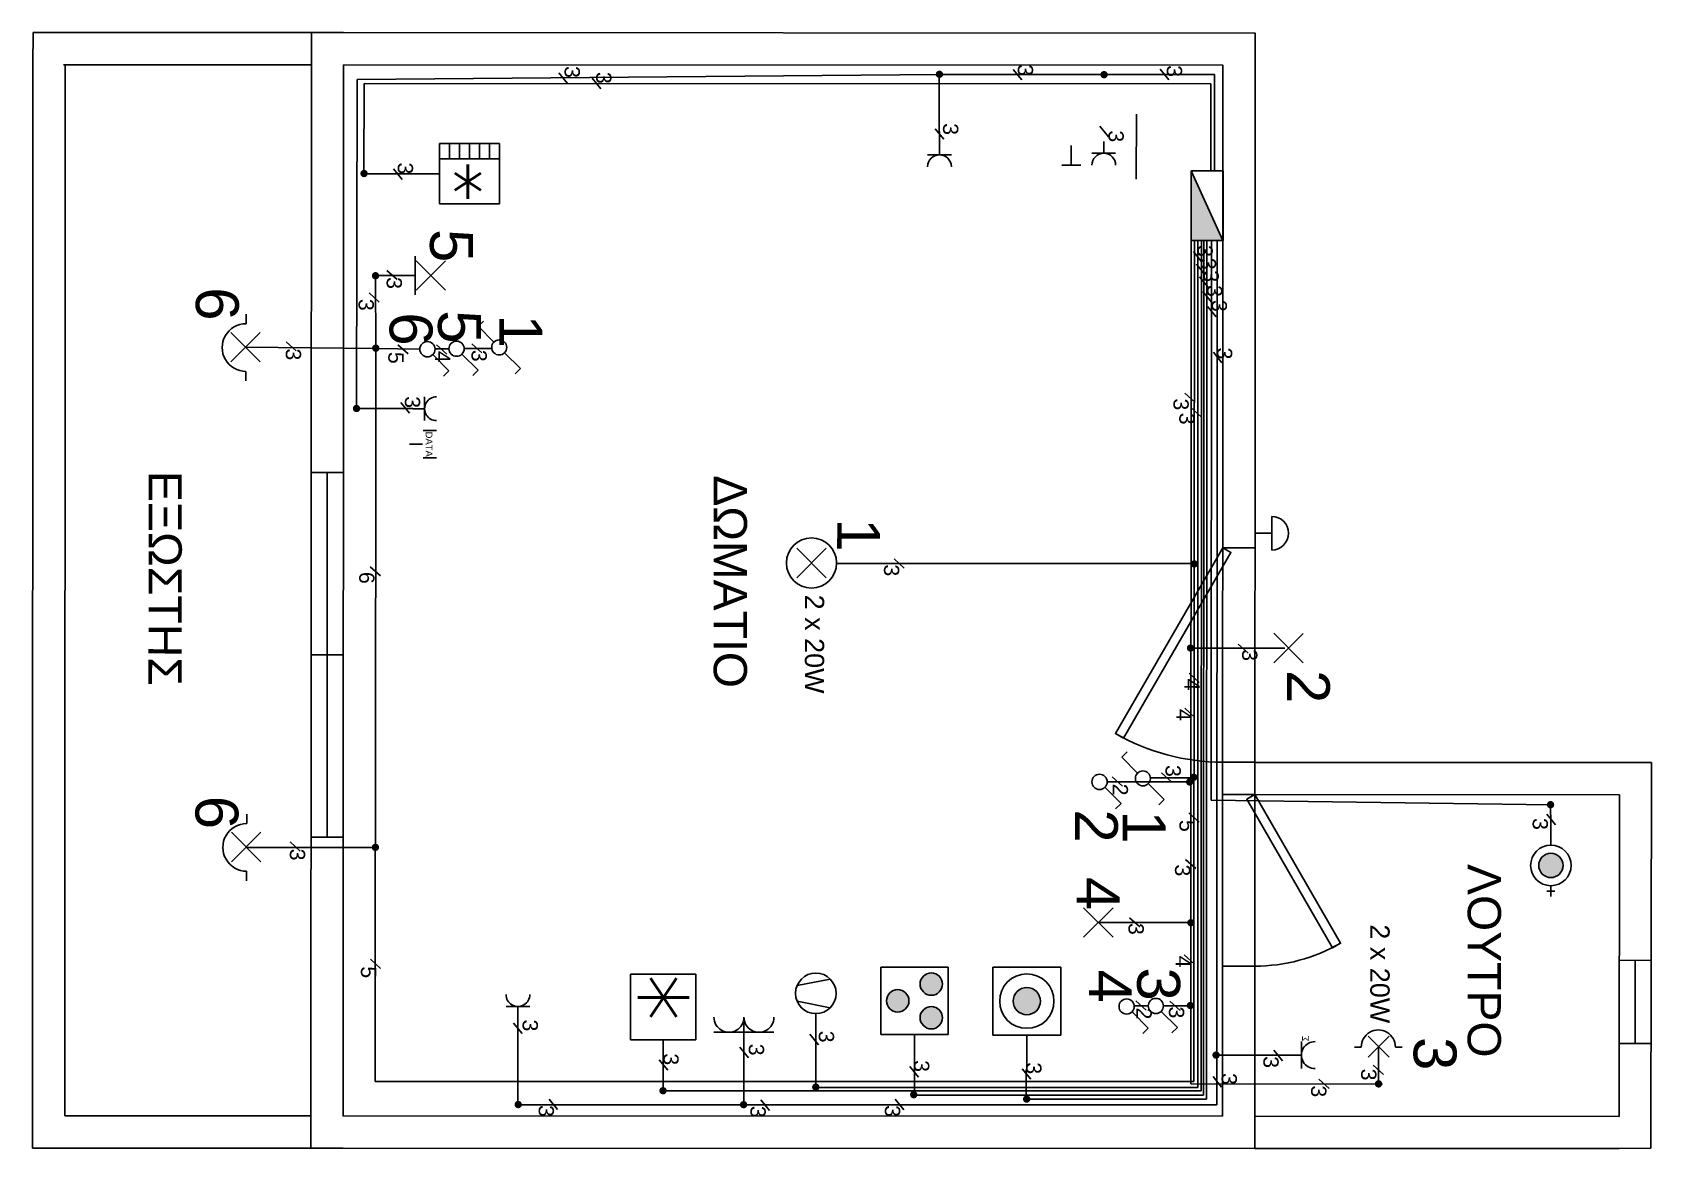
# Model space of a CAD drawing. Header units: metres. Extents: x 6.5 to 14.05, y 21.41 to 26.61.
import ezdxf

# ---------------------------------------------------------------- set-up
doc = ezdxf.new("R2010")
doc.units = ezdxf.units.M
doc.header["$MEASUREMENT"] = 0
doc.layers.add('συμβολα', color=7, linetype='Continuous')
doc.styles.get("Standard").update_dxf_attribs({"font": 'arial.ttf'})
doc.styles.add('TXT', font='romans.shx')

# ---------------------------------------------------------------- blocks, each defined once
blk = doc.blocks.new('*U2')
for p, q in [((0, 0), (0, -150)), ((800, 0), (800, -150))]:
    blk.add_line(p, q)
blk.add_lwpolyline([(0, 0), (692.8, 400), (714.7, 362.1), (21.9, -37.9)], close=True)
blk.add_arc((0, 0), 800, 0, 30)
blk = doc.blocks.new('*U3')
for p, q in [((0, 0), (0, 150)), ((1000, 0), (1000, 150))]:
    blk.add_line(p, q)
blk.add_lwpolyline([(0, 0), (866, -500), (887.9, -462.1), (21.9, 37.9)], close=True)
blk.add_arc((0, 0), 1000, 330, 0)

msp = doc.modelspace()

# ---------------------------------------------------------------- hatches: boundary and pattern name
at = {"layer": 'συμβολα'}
h = msp.add_hatch(color=256, dxfattribs=at)
h.set_gradient(color1=(255, 255, 255))
h.paths.add_polyline_path([(11.9011, 25.6445), (12.0501, 25.6444), (11.9013, 25.969)])
for points in [[(13.6356, 22.7307, 1), (13.5222, 22.7307, 1)], [(11.0723, 22.098, 1), (11.1989, 22.098, 1)]]:
    msp.add_hatch(color=256, dxfattribs=at).paths.add_polyline_path(points)
h = msp.add_hatch(color=256, dxfattribs=at)
h.paths.add_polyline_path([(10.5858, 22.0993, 1), (10.4812, 22.0993, 1)])
h.paths.add_polyline_path([(10.6381, 22.1777, 1), (10.7426, 22.1777, 1)])
h.paths.add_polyline_path([(10.638, 22.0209, 1), (10.7426, 22.0209, 1)])

# ---------------------------------------------------------------- linework, layer by layer
for p, q in [((6.502, 26.4635), (6.5021, 26.613)), ((6.5021, 26.613), (6.6437, 26.6142)), ((7.9499, 26.6137), (6.6437, 26.6142)), ((6.5001, 21.5635), (6.502, 26.4635)), ((7.7999, 26.463), (6.6436, 26.4634)), ((6.6509, 21.5634), (6.6528, 26.4634)), ((7.9499, 26.4629), (7.9491, 24.5629)), ((12.0499, 26.4613), (12.0498, 26.2007)), ((7.7991, 24.563), (7.7984, 22.863)), ((7.9491, 24.5629), (7.7991, 24.563)), ((7.8642, 23.713), (7.7988, 23.713)), ((7.9488, 23.7129), (7.8642, 23.713)), ((7.9484, 22.8629), (7.9488, 23.7129)), ((13.8986, 23.2105), (12.1986, 23.2112)), ((13.8986, 23.2105), (14.0486, 23.2105)), ((13.8985, 23.0605), (12.1985, 23.0612)), ((13.8979, 21.5605), (13.8985, 23.0605)), ((7.7984, 22.863), (7.9484, 22.8629)), ((6.4992, 21.4127), (6.5001, 21.5635)), ((7.7979, 21.563), (6.6509, 21.5634)), ((12.1979, 21.5612), (13.8979, 21.5605)), ((6.6508, 21.4127), (6.4992, 21.4127)), ((7.9479, 21.4122), (6.6508, 21.4127)), ((12.1979, 21.4112), (13.8979, 21.4105)), ((14.0449, 21.4128), (13.8949, 21.4105))]:
    msp.add_line(p, q)
at = {"color": 5}
for p, q in [((8.9939, 26.3767), (8.9537, 26.4261)), ((11.1126, 26.3924), (11.0724, 26.4418)), ((11.7979, 26.3938), (11.7576, 26.4432)), ((8.0139, 26.394), (8.0104, 24.8613)), ((10.7242, 26.4183), (8.0139, 26.394)), ((11.4885, 26.418), (10.7242, 26.4183)), ((10.7273, 26.203), (10.7274, 26.4183)), ((12.0101, 26.4178), (11.4885, 26.418)), ((12.0099, 25.969), (12.0101, 26.4178)), ((10.7282, 26.0991), (10.7273, 26.203)), ((11.6461, 25.9302), (11.6462, 26.2325)), ((10.7485, 26.1158), (10.7083, 26.1652)), ((11.5157, 26.128), (11.4755, 26.1774)), ((12.0234, 25.6444), (12.0218, 21.6145)), ((12.0455, 25.0741), (12.0052, 25.1235)), ((8.0104, 24.8613), (8.2724, 24.8612)), ((8.257, 24.8388), (8.2167, 24.8882)), ((8.7833, 21.9466), (8.743, 21.996)), ((8.7629, 22.0178), (8.7626, 21.6154)), ((9.8376, 21.8337), (9.7974, 21.8831)), ((9.8166, 21.6154), (9.8167, 21.883)), ((12.3532, 21.8466), (12.0194, 21.8467)), ((12.327, 21.8202), (12.2867, 21.8696)), ((12.0439, 21.6972), (12.0037, 21.7466)), ((12.0218, 21.6145), (8.7626, 21.6153)), ((8.9482, 21.5923), (8.908, 21.6417)), ((9.9354, 21.5887), (9.8952, 21.6381)), ((10.5625, 21.5917), (10.5222, 21.6411))]:
    msp.add_line(p, q, dxfattribs=at)
at = {"color": 2}
for p, q in [((8.0454, 26.3754), (8.0452, 25.9554)), ((11.9932, 26.3738), (8.0454, 26.3754)), ((9.1488, 26.3508), (9.1086, 26.4002)), ((11.9931, 25.969), (11.9932, 26.3738)), ((8.2238, 25.9288), (8.1836, 25.9782)), ((8.0452, 25.9554), (8.2551, 25.9553)), ((11.9522, 25.5436), (11.912, 25.593)), ((11.933, 25.6445), (11.933, 21.6957)), ((11.9497, 25.6445), (11.9481, 21.6792)), ((11.9615, 25.6445), (11.9599, 21.659)), ((11.9756, 25.6444), (11.974, 21.6403)), ((11.9959, 25.6444), (11.9948, 23.0355)), ((11.9677, 25.4841), (11.9274, 25.5335)), ((11.9807, 25.4257), (11.9404, 25.4751)), ((11.997, 25.3571), (11.9567, 25.4065)), ((12.0186, 25.2877), (11.9783, 25.3371)), ((11.9948, 23.0355), (13.5773, 23.0139)), ((13.5997, 22.9204), (13.5594, 22.9698)), ((13.5773, 23.0139), (13.5789, 22.9208)), ((10.164, 21.8944), (10.1238, 21.9438)), ((10.1517, 21.9443), (10.1517, 21.6957)), ((9.4621, 21.7755), (9.4218, 21.8249)), ((9.4397, 21.6802), (9.4397, 21.7636)), ((10.6309, 21.7439), (10.5906, 21.7933)), ((10.612, 21.6595), (10.6118, 21.7839)), ((11.1539, 21.7336), (11.1137, 21.783)), ((11.1331, 21.6406), (11.1331, 21.7797)), ((11.9481, 21.6792), (9.4397, 21.6802)), ((10.1517, 21.6957), (10.164, 21.6957)), ((11.933, 21.6957), (10.164, 21.6957)), ((11.9599, 21.659), (10.612, 21.6595)), ((11.974, 21.6403), (11.1331, 21.6406))]:
    msp.add_line(p, q, dxfattribs=at)
at = {"color": 1}
for p, q in [((11.9011, 25.6445), (11.8997, 22.08)), ((11.9164, 24.1362), (11.917, 25.6445)), ((8.1002, 25.1423), (8.0991, 25.4712)), ((8.2841, 25.4809), (8.1008, 25.481)), ((8.1521, 25.5048), (8.1997, 25.4618)), ((8.0691, 25.3996), (8.1167, 25.3567)), ((8.1006, 25.1399), (7.4933, 25.1468)), ((7.6818, 25.1723), (7.7294, 25.1294)), ((8.1006, 25.1399), (8.0997, 22.8145)), ((8.1006, 25.1399), (8.3055, 25.1376)), ((8.203, 25.1584), (8.2506, 25.1155)), ((8.3764, 25.1391), (8.4417, 25.1394)), ((8.3839, 25.1576), (8.4315, 25.1147)), ((8.5126, 25.1404), (8.6412, 25.1403)), ((8.5473, 25.1626), (8.5949, 25.1197)), ((11.8727, 24.9319), (11.9203, 24.889)), ((11.9002, 24.8651), (11.9478, 24.8222)), ((10.5165, 24.16), (10.5641, 24.1171)), ((8.0745, 24.1234), (8.1221, 24.0805)), ((10.2486, 24.1377), (11.916, 24.1375)), ((11.9156, 23.1395), (11.9164, 24.1362)), ((12.3382, 23.7441), (11.9004, 23.7443)), ((12.1202, 23.7629), (12.1678, 23.72)), ((11.892, 23.6271), (11.9396, 23.5842)), ((11.8719, 23.4636), (11.9195, 23.4207)), ((11.9001, 23.1198), (11.5086, 23.12)), ((11.5338, 23.143), (11.5814, 23.1001)), ((11.7107, 23.1396), (11.8918, 23.1395)), ((11.7631, 23.1628), (11.8107, 23.1198)), ((11.9156, 23.1395), (11.8918, 23.1395)), ((11.9143, 23.1417), (11.9137, 21.7232)), ((11.8916, 22.9753), (11.9392, 22.9324)), ((8.0997, 22.8145), (7.4983, 22.8147)), ((7.7008, 22.8403), (7.7484, 22.7974)), ((8.0981, 22.8135), (8.0976, 21.7232)), ((11.8756, 22.7588), (11.9233, 22.7159)), ((11.4692, 22.4641), (11.8999, 22.464)), ((11.6143, 22.4866), (11.6619, 22.4437)), ((8.0754, 22.2931), (8.123, 22.2502)), ((11.8695, 22.3134), (11.9171, 22.2704)), ((11.7017, 22.0766), (11.6363, 22.0765)), ((11.6443, 22.0995), (11.6919, 22.0566)), ((11.7727, 22.0761), (11.8997, 22.0761)), ((11.8029, 22.0973), (11.8505, 22.0544)), ((11.8997, 22.0867), (11.8996, 21.7119)), ((12.7756, 21.8854), (12.7755, 21.7115)), ((12.751, 21.7992), (12.7986, 21.7563)), ((11.9137, 21.7232), (8.0976, 21.7232)), ((11.8996, 21.7119), (12.7934, 21.7115)), ((12.4974, 21.7341), (12.545, 21.6912))]:
    msp.add_line(p, q, dxfattribs=at)
at = {"color": 7}
for p, q in [((7.8741, 24.5629), (7.8734, 22.8629)), ((14.0486, 23.2105), (14.0449, 21.4128)), ((13.8982, 22.2884), (14.0467, 22.2881)), ((13.9725, 22.2883), (13.972, 21.9009)), ((13.8981, 21.9011), (14.0459, 21.9008))]:
    msp.add_line(p, q, dxfattribs=at)
for points in [[(12.1979, 21.4112), (12.1999, 26.6112), (7.7999, 26.613), (7.7979, 21.413)], [(12.0479, 21.5613), (12.0499, 26.4613), (7.9499, 26.4629), (7.9479, 21.5629)]]:
    msp.add_lwpolyline(points, close=True)
at = {"color": 5, "const_width": 0.0171}
for points in [[(10.7281, 26.4274, 1), (10.7281, 26.4104, 1)], [(11.4957, 26.4256, 1), (11.4957, 26.4085, 1)], [(8.0106, 24.8694, 1), (8.0106, 24.8523, 1)], [(12.018, 21.8551, 1), (12.018, 21.838, 1)], [(8.7644, 21.6245, 1), (8.7644, 21.6074, 1)], [(9.8151, 21.6239, 1), (9.8151, 21.6069, 1)]]:
    msp.add_lwpolyline(points, format="xyb", close=True, dxfattribs=at)
at = {"color": 2, "const_width": 0.0171}
for points in [[(8.0456, 25.9648, 1), (8.0456, 25.9477, 1)], [(13.5773, 23.0224, 1), (13.5773, 23.0053, 1)], [(9.4394, 21.6891, 1), (9.4394, 21.672, 1)], [(10.1518, 21.7058, 1), (10.1518, 21.6887, 1)], [(10.6084, 21.6705, 1), (10.6084, 21.6534, 1)], [(11.1349, 21.6497, 1), (11.1349, 21.6326, 1)]]:
    msp.add_lwpolyline(points, format="xyb", close=True, dxfattribs=at)
at = {"color": 1, "const_width": 0.0171}
for points in [[(8.099, 25.4882, 1), (8.099, 25.4712, 1)], [(8.1002, 25.1508, 1), (8.1002, 25.1337, 1)], [(11.9164, 24.1447, 1), (11.9164, 24.1277, 1)], [(11.8988, 23.7527, 1), (11.8988, 23.7357, 1)], [(11.8948, 23.1284, 1), (11.8948, 23.1113, 1)], [(11.9143, 23.1502, 1), (11.9143, 23.1332, 1)], [(8.0985, 22.8234, 1), (8.0985, 22.8063, 1)], [(11.9004, 22.4722, 1), (11.9004, 22.4552, 1)], [(11.898, 22.0861, 1), (11.898, 22.0691, 1)], [(12.7754, 21.7208, 1), (12.7754, 21.7037, 1)]]:
    msp.add_lwpolyline(points, format="xyb", close=True, dxfattribs=at)
at = {"layer": 'συμβολα'}
for p, q in [((8.397, 25.8149), (8.3971, 26.0956)), ((8.3971, 26.0956), (8.6778, 26.0955)), ((8.4907, 26.0955), (8.4439, 26.0956)), ((8.4439, 26.0956), (8.4439, 26.0254)), ((8.4907, 26.0254), (8.4907, 26.0955)), ((8.5375, 26.0955), (8.5374, 26.0253)), ((8.5842, 26.0253), (8.5843, 26.0955)), ((8.5843, 26.0955), (8.631, 26.0955)), ((8.631, 26.0955), (8.631, 26.0253)), ((8.6778, 26.0955), (8.6777, 25.8148)), ((10.7282, 26.0991), (10.7282, 26.0436)), ((11.3429, 25.995), (11.3429, 26.0864)), ((11.4943, 26.0508), (11.4388, 26.0508)), ((11.4943, 26.1063), (11.4943, 26.0508)), ((11.4943, 26.0508), (11.5498, 26.0507)), ((8.3971, 25.9552), (8.3971, 26.0254)), ((8.3971, 26.0254), (8.6778, 26.0253)), ((8.631, 26.0253), (8.4907, 26.0254)), ((8.5374, 26.0253), (8.5842, 26.0253)), ((10.7282, 26.0436), (10.6727, 26.0436)), ((10.7282, 26.0436), (10.7837, 26.0436)), ((11.2983, 25.995), (11.3875, 25.995)), ((8.3971, 25.9552), (8.2551, 25.9553)), ((8.3971, 25.9552), (8.3971, 25.9552)), ((11.9013, 25.969), (11.9011, 25.6445)), ((12.0502, 25.9689), (11.9013, 25.969)), ((11.9013, 25.969), (12.0501, 25.6444)), ((12.0506, 25.6448), (12.0507, 25.9693)), ((8.6777, 25.8148), (8.397, 25.8149)), ((12.0501, 25.6444), (11.9011, 25.6445)), ((8.2887, 25.4123), (8.426, 25.5494)), ((8.4259, 25.4123), (8.2888, 25.5495)), ((7.4952, 25.256), (7.4952, 25.3005)), ((7.4247, 25.0782), (7.5619, 25.2154)), ((7.4247, 25.2154), (7.5618, 25.0782)), ((8.6018, 25.2687), (8.5771, 25.2441)), ((8.5771, 25.2441), (8.651, 25.1701)), ((8.366, 25.1121), (8.4412, 25.0368)), ((8.5022, 25.1145), (8.5774, 25.0392)), ((8.7003, 25.1208), (8.7742, 25.0468)), ((7.4951, 25.0337), (7.4951, 24.9893)), ((8.4412, 25.0368), (8.4161, 25.0118)), ((8.5774, 25.0392), (8.5523, 25.0141)), ((8.7742, 25.0468), (8.7495, 25.0222)), ((8.328, 24.8598), (8.328, 24.9153)), ((8.2724, 24.8598), (8.328, 24.8598)), ((8.328, 24.8598), (8.3279, 24.8043)), ((8.3186, 24.6944), (8.2581, 24.6944)), ((8.384, 24.7575), (8.3209, 24.7575)), ((8.3524, 24.6312), (8.3208, 24.6312)), ((8.384, 24.6312), (8.3524, 24.6312)), ((12.2774, 24.2795), (12.2775, 24.3579)), ((12.199, 24.2795), (12.2774, 24.2795)), ((12.2774, 24.2795), (12.2774, 24.2011)), ((10.2003, 24.2093), (10.063, 24.0721)), ((10.2002, 24.0721), (10.0631, 24.2093)), ((12.4239, 23.6755), (12.2867, 23.8127)), ((12.4239, 23.8126), (12.2867, 23.6755)), ((11.5781, 23.2352), (11.6028, 23.2598)), ((11.652, 23.1612), (11.5781, 23.2352)), ((11.7752, 23.0379), (11.7013, 23.1119)), ((11.4997, 23.0951), (11.575, 23.0198)), ((11.7505, 23.0133), (11.7752, 23.0379)), ((7.4983, 22.9259), (7.4983, 22.9703)), ((11.575, 23.0198), (11.5498, 22.9948)), ((7.4277, 22.7481), (7.565, 22.8852)), ((7.4278, 22.8853), (7.5649, 22.748)), ((13.5789, 22.8252), (13.5789, 22.9208)), ((13.5789, 22.8252), (13.5789, 22.8252)), ((7.4982, 22.7036), (7.4982, 22.6591)), ((13.5596, 22.611), (13.5788, 22.611)), ((13.5788, 22.6362), (13.5788, 22.5858)), ((13.5788, 22.611), (13.5981, 22.611)), ((11.5377, 22.3955), (11.4006, 22.5328)), ((11.5378, 22.5327), (11.4006, 22.3956)), ((9.2871, 21.9181), (9.2872, 22.2234)), ((9.2872, 22.2234), (9.5926, 22.2233)), ((9.5926, 22.2233), (9.5925, 21.9179)), ((10.455, 21.9425), (10.4551, 22.2562)), ((10.4551, 22.2562), (10.7688, 22.2561)), ((10.4551, 22.1516), (10.4551, 22.2039)), ((10.7688, 22.2561), (10.7687, 21.9424)), ((10.9772, 21.9398), (10.9774, 22.2564)), ((10.9773, 22.1509), (10.9773, 22.2036)), ((10.9774, 22.2564), (11.294, 22.2563)), ((11.294, 22.2563), (11.2938, 21.9397)), ((9.2872, 22.1216), (9.2872, 22.1725)), ((8.763, 22.0733), (8.7075, 22.0733)), ((8.763, 22.0733), (8.7629, 22.0178)), ((8.763, 22.0733), (8.8185, 22.0733)), ((10.4551, 22.0471), (10.455, 21.9948)), ((10.9773, 22.0453), (10.9773, 21.9926)), ((11.6261, 22.0481), (11.7013, 21.9728)), ((11.7623, 22.0504), (11.8375, 21.9751)), ((9.2872, 22.0198), (9.2871, 21.9689)), ((10.1518, 22.0399), (10.1517, 21.9443)), ((10.1518, 22.0399), (10.1518, 22.0399)), ((11.7013, 21.9728), (11.6762, 21.9477)), ((11.8375, 21.9751), (11.8124, 21.9501)), ((9.5925, 21.9179), (9.2871, 21.9181)), ((9.4398, 21.918), (9.3635, 21.918)), ((9.4398, 21.918), (9.4397, 21.7636)), ((9.4398, 21.918), (9.4398, 21.918)), ((9.7468, 21.953), (9.6769, 21.953)), ((9.7468, 21.953), (9.8168, 21.953)), ((9.8867, 21.9529), (9.8168, 21.953)), ((9.8867, 21.9529), (9.9566, 21.9529)), ((10.7687, 21.9424), (10.455, 21.9425)), ((10.6118, 21.9425), (10.5334, 21.9425)), ((10.6118, 21.9425), (10.6118, 21.9425)), ((10.6118, 21.9425), (10.6118, 21.7839)), ((11.2938, 21.9397), (10.9772, 21.9398)), ((11.1355, 21.9397), (11.0564, 21.9398)), ((11.1355, 21.9397), (11.1355, 21.9397)), ((11.1355, 21.9397), (11.1355, 21.7797)), ((12.4163, 21.8465), (12.4163, 21.9096)), ((12.7265, 21.9345), (12.8247, 21.8363)), ((12.8247, 21.9345), (12.7265, 21.8363)), ((12.3532, 21.8466), (12.4163, 21.8465)), ((12.4163, 21.8465), (12.4162, 21.7835)), ((12.6947, 21.8841), (12.6628, 21.8841)), ((12.8538, 21.884), (12.8856, 21.884))]:
    msp.add_line(p, q, dxfattribs=at)
at = {"layer": 'συμβολα', "ltscale": 0.3}
for p, q in [((8.284, 25.3911), (8.2841, 25.5707)), ((9.8167, 21.883), (9.8168, 22.0229))]:
    msp.add_line(p, q, dxfattribs=at)
at = {"layer": 'συμβολα', "ltscale": 0.1}
for p, q in [((10.0645, 22.1706), (10.2186, 22.2012)), ((10.0645, 22.0982), (10.2186, 22.0675))]:
    msp.add_line(p, q, dxfattribs=at)
at = {"layer": 'συμβολα'}
for centre, radius in [((8.3409, 25.1372), 0.0355), ((8.4771, 25.1396), 0.0355), ((8.6756, 25.1455), 0.0349), ((10.1317, 24.1407), 0.117), ((11.4747, 23.1202), 0.0355), ((11.6767, 23.1366), 0.0349), ((13.5789, 22.7307), 0.0945), ((13.5789, 22.7307), 0.0567), ((10.1518, 22.1344), 0.0945), ((10.6903, 22.1777), 0.0523), ((11.1356, 22.098), 0.1266), ((10.5335, 22.0993), 0.0523), ((11.1356, 22.098), 0.0633), ((10.6903, 22.0209), 0.0523), ((11.601, 22.0732), 0.0355), ((11.7372, 22.0755), 0.0355)]:
    msp.add_circle(centre, radius, dxfattribs=at)
for centre, radius, start, end in [((11.4943, 25.9952), 0.0555, 359.97714, 179.97714), ((10.7282, 25.9881), 0.0555, 359.97714, 179.97714), ((7.4952, 25.1449), 0.1111, 89.97713, 269.97715), ((8.3835, 24.8598), 0.0555, 89.97714, 269.97714), ((12.2774, 24.2795), 0.0784, 269.97714, 89.97714), ((7.4983, 22.8147), 0.1111, 89.97713, 269.97715), ((8.763, 22.1288), 0.0555, 179.97714, 359.97714), ((9.7469, 22.0229), 0.0699, 179.97714, 359.97714), ((9.8867, 22.0229), 0.0699, 179.97714, 359.97714), ((12.4794, 21.8465), 0.0631, 89.97714, 269.97714), ((12.7742, 21.884), 0.0796, 359.97713, 179.97715)]:
    msp.add_arc(centre, radius, start, end, dxfattribs=at)

# ---------------------------------------------------------------- block references
at = {"xscale": 0.001, "yscale": 0.001, "zscale": 0.001, "rotation": 269.9771421976221}
for name, p in [('*U3', (12.049, 24.212)), ('*U2', (12.1985, 23.0612))]:
    msp.add_blockref(name, p, dxfattribs=at)

# ---------------------------------------------------------------- texts
at = {"color": 5, "char_height": 0.0712, "attachment_point": 1, "rotation": 269.97714}
for insert in [(9.0518, 26.4572), (11.1647, 26.4658), (11.8595, 26.4615), (10.8161, 26.191), (11.5875, 26.1575), (12.0933, 25.145), (8.3071, 24.9179), (8.8561, 22.0124), (9.9105, 21.8996), (12.3097, 21.8415), (12.115, 21.7628), (8.931, 21.6136), (9.9182, 21.61), (10.5452, 21.613)]:
    msp.add_mtext_dynamic_manual_height_columns('3', width=0.151208, gutter_width=7.1229, heights=[0], dxfattribs=dict(at, insert=insert))
at = {"color": 2, "char_height": 0.0712, "attachment_point": 1, "rotation": 269.97714}
for insert in [(9.1989, 26.4299), (8.2739, 26.0079), (12.0023, 25.6228), (12.0178, 25.5632), (12.0307, 25.5049), (12.0471, 25.4363), (12.0686, 25.3669), (13.5651, 22.9517), (10.2369, 21.9603), (9.5121, 21.8547), (10.6809, 21.8231), (11.204, 21.8128)]:
    msp.add_mtext_dynamic_manual_height_columns('3', width=0.151208, gutter_width=7.1229, heights=[0], dxfattribs=dict(at, insert=insert))
at = {"color": 1, "attachment_point": 1, "rotation": 269.97714}
for s, width, gutter_width, heights, insert, char_height in [('5', 0.378146, 1, [0.0779], (8.553, 25.6973), 0.2), ('3', 0.151208, 7.1229, [0], (8.2221, 25.4733), 0.0712), ('6', 0.378146, 1, [0.0779], (7.4613, 25.4261), 0.2), ('3', 0.151208, 7.1229, [0], (8.0913, 25.3718), 0.0712), ('6', 0.378146, 1, [0.0779], (8.3647, 25.3092), 0.2), ('5', 0.378146, 1, [0.0779], (8.5903, 25.3191), 0.2), ('1', 0.378146, 1, [0.0779], (8.8763, 25.2991), 0.2), ('3', 0.151208, 7.1229, [0], (7.7518, 25.1409), 0.0712), ('5', 0.151208, 7.1229, [0], (8.2298, 25.1248), 0.0712), ('4', 0.151208, 7.1229, [0], (8.4471, 25.1294), 0.0712), ('3', 0.151208, 7.1229, [0], (8.6178, 25.1342), 0.0712), ('3', 0.151208, 7.1229, [0], (11.8903, 24.9079), 0.0712), ('3', 0.151208, 7.1229, [0], (11.9177, 24.841), 0.0712), ('1', 0.378146, 1, [0.0779], (10.4514, 24.3486), 0.2), ('6', 0.151208, 7.1229, [0], (8.0941, 24.099), 0.0712), ('3', 0.151208, 7.1229, [0], (10.5408, 24.1342), 0.0712), ('3', 0.151208, 7.1229, [0], (12.2106, 23.7387), 0.0712), ('4', 0.151208, 7.1229, [0], (11.9413, 23.6014), 0.0712), ('2', 0.378146, 1, [0.0779], (12.5482, 23.6419), 0.2), ('4', 0.151208, 7.1229, [0], (11.9034, 23.4602), 0.0712), ('3', 0.151208, 7.1229, [0], (11.8535, 23.1989), 0.0712), ('2', 0.151208, 7.1229, [0], (11.6073, 23.1119), 0.0712), ('6', 0.378146, 1, [0.0779], (7.4594, 23.0553), 0.2), ('2', 0.378146, 1, [0.0779], (11.5596, 22.992), 0.2), ('1', 0.378146, 1, [0.0779], (11.7828, 22.9872), 0.2), ('5', 0.151208, 7.1229, [0], (11.9184, 22.9427), 0.0712), ('3', 0.151208, 7.1229, [0], (7.7708, 22.8089), 0.0712), ('3', 0.151208, 7.1229, [0], (11.8977, 22.7353), 0.0712), ('4', 0.378146, 1, [0.0779], (11.5688, 22.6775), 0.2), ('3', 0.151208, 7.1229, [0], (11.6808, 22.4625), 0.0712), ('4', 0.151208, 7.1229, [0], (11.901, 22.31), 0.0712), ('5', 0.151208, 7.1229, [0], (8.1022, 22.2605), 0.0712), ('4', 0.378146, 1, [0.0779], (11.6248, 22.2452), 0.2), ('3', 0.378146, 1, [0.0779], (11.8504, 22.2551), 0.2), ('2', 0.151208, 7.1229, [0], (11.7178, 22.0683), 0.0712), ('3', 0.151208, 7.1229, [0], (11.8694, 22.0731), 0.0712), ('3', 0.378146, 1, [0.0779], (13.139, 21.9307), 0.2), ('3', 0.151208, 7.1229, [0], (12.7654, 21.7835), 0.0712), ('3', 0.151208, 7.1229, [0], (12.5322, 21.7054), 0.0712)]:
    msp.add_mtext_dynamic_manual_height_columns(s, width=width, gutter_width=gutter_width, heights=heights, dxfattribs=dict(at, insert=insert, char_height=char_height))
at = {"attachment_point": 1, "rotation": 269.97714}
for s, width, gutter_width, heights, insert, char_height in [('{\\fArial|b0|i0|c161|p34;ΕΞΩΣΤΗΣ}', 0.661756, 0.7745, [0], (7.1958, 24.5699), 0.154907), ('{\\fArial|b0|i0|c161|p34;ΔΩΜΑΤΙΟ}', 0.661756, 0.7745, [0], (9.8311, 24.5496), 0.154907), ('2 x 20W', 0.533329, 1, [0.1478], (10.1908, 23.9931), 0.09), ('{\\fArial|b0|i0|c161|p34;ΛΟΥΤΡΟ}', 0.661756, 0.7745, [0], (13.3461, 22.7372), 0.154907), ('2 x 20W', 0.533329, 1, [0.1478], (12.8271, 22.4561), 0.09)]:
    msp.add_mtext_dynamic_manual_height_columns(s, width=width, gutter_width=gutter_width, heights=heights, dxfattribs=dict(at, insert=insert, char_height=char_height))
at = {"layer": 'συμβολα', "style": 'TXT'}
msp.add_text('*', height=0.2807, rotation=359.97714, dxfattribs=at).set_placement((8.4332, 25.7179))
at = {"layer": 'συμβολα'}
msp.add_text('DATA', height=0.03157, rotation=269.97714, dxfattribs=at).set_placement((8.3327, 24.7531))
at = {"layer": 'συμβολα', "insert": (9.3217, 21.9708), "char_height": 0.4198, "width": 0.365251, "attachment_point": 1, "rotation": 89.97714, "style": 'TXT'}
msp.add_mtext('*', dxfattribs=at)
at = {"layer": 'συμβολα', "insert": (12.4191, 21.9104), "char_height": 0.031178, "width": 0.042679, "attachment_point": 1, "rotation": 89.97714}
msp.add_mtext('{\\fArial|b0|i0|c161|p34;Σ}', dxfattribs=at)

doc.saveas('drawing.dxf')
